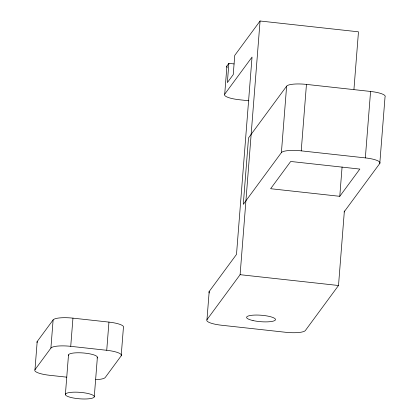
<?xml version="1.0" encoding="UTF-8"?>
<svg xmlns="http://www.w3.org/2000/svg" width="420" height="420" viewBox="0 0 420 420"><rect width="100%" height="100%" fill="white"/><g stroke="black" fill="none" stroke-linecap="round" stroke-linejoin="round"><path stroke-width="0.63" d="M66.785 377.171L49.429 375.265A17.404 3.885 4.5 0 1 34.97 369.731L37.191 341.544L53.12 319.909A17.404 3.885 4.5 0 1 72.949 318.145L108.948 322.103A17.404 3.885 4.5 0 1 123.407 327.637L121.191 355.824L105.263 377.459A17.404 3.885 4.5 0 1 95.786 379.643M34.97 369.731L50.899 348.096L53.12 319.909M65.378 394.585L68.502 354.9M50.899 348.096A17.404 3.885 4.5 0 1 70.728 346.332L72.949 318.145M94.264 396.869A14.506 3.239 4.5 0 0 73.437 392.185A14.506 3.239 4.5 0 0 71.799 397.677A14.506 3.239 4.5 0 0 94.264 396.869L97.388 357.179M121.191 355.824A17.404 3.885 4.5 0 0 106.733 350.291L108.948 322.103M344.374 210.971L338.51 285.506L305.371 330.508A17.404 3.885 4.5 0 1 285.542 332.272L221.424 325.222A17.404 3.885 4.5 0 1 206.966 319.688L209.186 291.501L236.502 254.405L252.032 57.094L224.716 94.19A17.404 3.885 4.5 0 0 239.174 99.724L248.887 100.795M224.716 94.19L226.931 66.003L228.879 63.362L234.071 63.934M228.879 63.362L227.362 82.588L233.237 74.613L234.749 55.388L260.069 21L358.475 31.82L353.945 89.355M206.966 319.688L240.103 274.685L260.069 21M286.624 86.168L248.525 137.912L243.296 204.356L281.395 152.618L286.624 86.168A17.404 3.885 4.5 0 1 306.453 84.404L370.571 91.455A17.404 3.885 4.5 0 1 385.03 96.989L379.801 163.433L344.032 212.011M281.395 152.618A17.404 3.885 4.5 0 1 301.224 150.853L306.453 84.404M339.775 196.319L359.835 169.076L290.687 161.469L270.627 188.716L339.775 196.319L342.08 167.008M379.801 163.433A17.404 3.885 4.5 0 0 365.342 157.899L370.571 91.455M301.224 150.853L365.342 157.899M240.103 274.685L338.51 285.506M70.728 346.332L106.733 350.291M68.581 355.514A14.506 3.239 4.5 0 1 83.816 353.015A14.506 3.239 4.5 0 1 96.957 358.029M37.112 342.62A17.404 3.885 4.5 0 1 37.191 341.544M227.147 67.478A17.404 3.885 4.5 0 1 226.931 66.003M209.402 292.976A17.404 3.885 4.5 0 1 209.186 291.501M253.019 320.57A14.506 3.239 4.5 0 0 275.483 319.762A14.506 3.239 4.5 0 0 254.657 315.079A14.506 3.239 4.5 0 0 253.019 320.57"/></g></svg>
